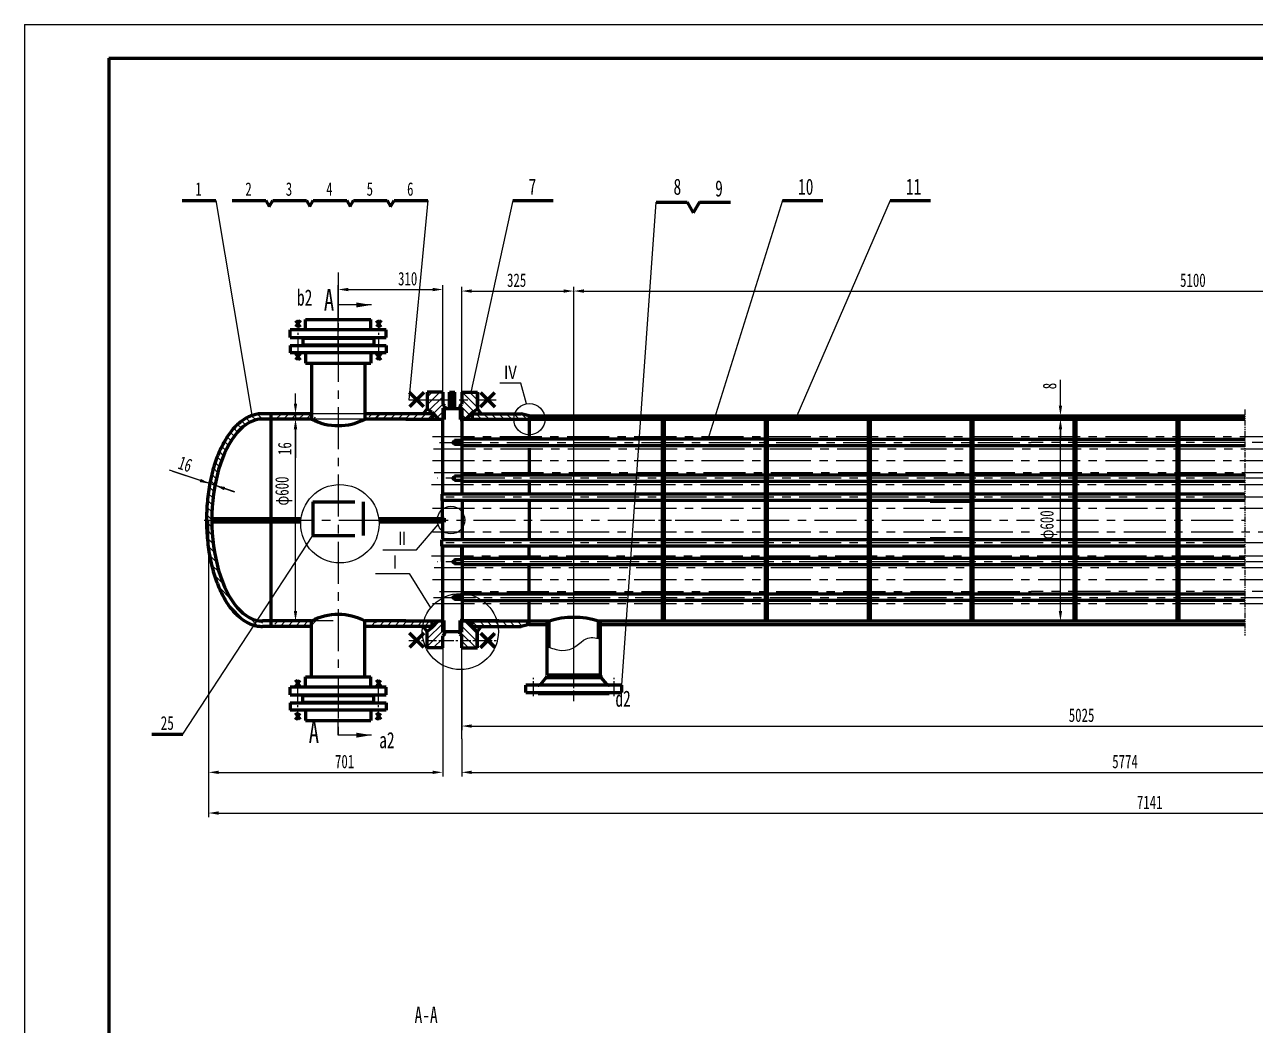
# Model space of a CAD drawing. Header units: millimetres. Extents: x 23903 to 90356, y -5632 to 81432.
# Drawn here: x 23903 to 27561, y 51035 to 54009 of the extents above; entities that cross this region are included whole.
import ezdxf

# ---------------------------------------------------------------- set-up
doc = ezdxf.new("R2010")
doc.units = ezdxf.units.MM
for name, pattern in [('CENTER', [50.8, 31.75, -6.35, 6.35, -6.35]), ('CENTERX2', [4, 2.5, -0.5, 0.5, -0.5]), ('DASHEDX2', [38.1, 25.4, -12.7]), ('PHANTOM2', [31.75, 15.875, -3.175, 3.175, -3.175, 3.175, -3.175])]:
    doc.linetypes.add(name, pattern=pattern)
doc.layers.get('0').update_dxf_attribs({"lineweight": 60})
doc.layers.get('DEFPOINTS').update_dxf_attribs({"color": 6, "linetype": 'PHANTOM2', "lineweight": 25})
for name, color, linetype, lineweight in [('AA', 2, 'DASHEDX2', 25), ('CCX', 3, 'Continuous', 25), ('DD', 4, 'CENTER', 25)]:
    doc.layers.add(name, color=color, linetype=linetype, lineweight=lineweight)
doc.styles.add('HZ', font='SIMFANG.TTF', dxfattribs={"width": 0.7})
doc.styles.add('HZ123', font='SIMFANG.TTF', dxfattribs={"width": 0.7, "height": 2.5})
doc.dimstyles.new('ISO-25', dxfattribs={"dimscale": 10, "dimtxt": 4, "dimasz": 3, "dimexe": 1.25, "dimexo": 0, "dimgap": 1.2, "dimtad": 0, "dimdec": 0, "dimtxsty": 'HZ', "dimcen": 2.5, "dimadec": 0, "dimazin": 0, "dimtfac": 1, "dimtdec": 0, "dimtmove": 0, "dimatfit": 3, "dimfxl": 1, "dimarcsym": 0})
doc.dimstyles.new('ISO-25$0', dxfattribs={"dimscale": 10, "dimtxt": 4, "dimasz": 3, "dimexe": 1.25, "dimexo": 0, "dimgap": 1.2, "dimtad": 1, "dimdec": 0, "dimtxsty": 'HZ', "dimcen": 0, "dimclrd": 256, "dimclrt": 256, "dimadec": 0, "dimazin": 0, "dimtfac": 1, "dimtdec": 0, "dimtmove": 0, "dimatfit": 2, "dimfxl": 1, "dimlwd": -1, "dimarcsym": 0})
pattern_1 = [(135, (-102.951, 835.698), (-11.22532, -11.22532), [])]

# ---------------------------------------------------------------- blocks, each defined once
blk = doc.blocks.new('*D224')
at = {"layer": 'CCX', "color": 0, "lineweight": -2}
for p, q in [((24835.5, 53032.3), (24835.5, 53234.1)), ((25146, 52916.5), (25146, 53234.1))]:
    blk.add_line(p, q, dxfattribs=at)
at = {"layer": 'CCX'}
blk.add_line((24865.5, 53221.6), (25116, 53221.6), dxfattribs=at)
for points in [[(24865.5, 53226.6), (24865.5, 53216.6), (24835.5, 53221.6)], [(25116, 53226.6), (25116, 53216.6), (25146, 53221.6)]]:
    blk.add_solid(points, dxfattribs=at)
at = {"layer": 'DEFPOINTS', "color": 0}
for p in [(25146, 53221.6), (24835.5, 53032.3), (25146, 52916.5)]:
    blk.add_point(p, dxfattribs=at)
at = {"layer": 'CCX', "insert": (25041.9, 53253.6), "char_height": 40, "attachment_point": 5, "style": 'HZ'}
blk.add_mtext('310', dxfattribs=at)
blk = doc.blocks.new('*D207')
at = {"layer": 'CCX', "color": 0, "lineweight": -2}
for p, q in [((26871, 52836.5), (26994.4, 52836.5)), ((26871, 52236.5), (26994.4, 52236.5))]:
    blk.add_line(p, q, dxfattribs=at)
at = {"layer": 'CCX'}
blk.add_line((26981.9, 52266.5), (26981.9, 52806.5), dxfattribs=at)
for points in [[(26976.9, 52806.5), (26986.9, 52806.5), (26981.9, 52836.5)], [(26976.9, 52266.5), (26986.9, 52266.5), (26981.9, 52236.5)]]:
    blk.add_solid(points, dxfattribs=at)
at = {"layer": 'DEFPOINTS', "color": 0}
for p in [(26871, 52836.5), (26981.9, 52836.5), (26871, 52236.5)]:
    blk.add_point(p, dxfattribs=at)
at = {"layer": 'CCX', "insert": (26946.8, 52522.3), "char_height": 40, "attachment_point": 5, "rotation": 90, "style": 'HZ'}
blk.add_mtext('φ600', dxfattribs=at)
blk = doc.blocks.new('*D208')
at = {"layer": 'CCX'}
for p, q in [((26981.9, 52876.5), (26981.9, 52953)), ((26981.9, 52836.5), (26981.9, 52846.5)), ((26981.9, 52806.5), (26981.9, 52776.5))]:
    blk.add_line(p, q, dxfattribs=at)
at = {"layer": 'CCX', "color": 0, "lineweight": -2}
for p, q in [((26943, 52846.5), (26994.4, 52846.5)), ((26943, 52836.5), (26994.4, 52836.5))]:
    blk.add_line(p, q, dxfattribs=at)
at = {"layer": 'CCX'}
for points in [[(26976.9, 52876.5), (26986.9, 52876.5), (26981.9, 52846.5)], [(26976.9, 52806.5), (26986.9, 52806.5), (26981.9, 52836.5)]]:
    blk.add_solid(points, dxfattribs=at)
at = {"layer": 'DEFPOINTS', "color": 0}
for p in [(26943, 52846.5), (26943, 52836.5), (26981.9, 52846.5)]:
    blk.add_point(p, dxfattribs=at)
at = {"layer": 'CCX', "insert": (26949.9, 52934.8), "char_height": 40, "attachment_point": 5, "rotation": 90, "style": 'HZ'}
blk.add_mtext('8', dxfattribs=at)
blk = doc.blocks.new('*D209')
at = {"layer": 'CCX', "color": 0, "lineweight": -2}
for p, q in [((24820.1, 52836.5), (24696, 52836.5)), ((24820.1, 52236.5), (24696, 52236.5))]:
    blk.add_line(p, q, dxfattribs=at)
at = {"layer": 'CCX'}
blk.add_line((24708.5, 52266.5), (24708.5, 52806.5), dxfattribs=at)
for points in [[(24703.5, 52806.5), (24713.5, 52806.5), (24708.5, 52836.5)], [(24703.5, 52266.5), (24713.5, 52266.5), (24708.5, 52236.5)]]:
    blk.add_solid(points, dxfattribs=at)
at = {"layer": 'DEFPOINTS', "color": 0}
for p in [(24708.5, 52836.5), (24820.1, 52836.5), (24820.1, 52236.5)]:
    blk.add_point(p, dxfattribs=at)
at = {"layer": 'CCX', "insert": (24673.5, 52622.8), "char_height": 40, "attachment_point": 5, "rotation": 90, "style": 'HZ'}
blk.add_mtext('φ600', dxfattribs=at)
blk = doc.blocks.new('*D226')
at = {"layer": 'CCX', "color": 0, "lineweight": -2}
for p, q in [((24450, 52536.5), (24450, 51774.2)), ((25146, 52156.5), (25146, 51774.2))]:
    blk.add_line(p, q, dxfattribs=at)
at = {"layer": 'CCX'}
blk.add_line((24480, 51786.7), (25116, 51786.7), dxfattribs=at)
for points in [[(24480, 51791.7), (24480, 51781.7), (24450, 51786.7)], [(25116, 51791.7), (25116, 51781.7), (25146, 51786.7)]]:
    blk.add_solid(points, dxfattribs=at)
at = {"layer": 'DEFPOINTS', "color": 0}
for p in [(24450, 52536.5), (25146, 52156.5), (25146, 51786.7)]:
    blk.add_point(p, dxfattribs=at)
at = {"layer": 'CCX', "insert": (24854.4, 51818.7), "char_height": 40, "attachment_point": 5, "style": 'HZ'}
blk.add_mtext('701', dxfattribs=at)
blk = doc.blocks.new('*D211')
at = {"layer": 'CCX', "color": 0, "lineweight": -2}
for p, q in [((29272, 51913.7), (29272, 51774.2)), ((25202.5, 51886.6), (25202.5, 51774.2))]:
    blk.add_line(p, q, dxfattribs=at)
at = {"layer": 'CCX'}
blk.add_line((25232.5, 51786.7), (29242, 51786.7), dxfattribs=at)
for points in [[(25232.5, 51791.7), (25232.5, 51781.7), (25202.5, 51786.7)], [(29242, 51791.7), (29242, 51781.7), (29272, 51786.7)]]:
    blk.add_solid(points, dxfattribs=at)
at = {"layer": 'DEFPOINTS', "color": 0}
for p in [(29272, 51913.7), (25202.5, 51886.6), (29272, 51786.7)]:
    blk.add_point(p, dxfattribs=at)
at = {"layer": 'CCX', "insert": (27173.9, 51818.7), "char_height": 40, "attachment_point": 5, "style": 'HZ'}
blk.add_mtext('5774', dxfattribs=at)
blk = doc.blocks.new('*D212')
at = {"layer": 'CCX', "color": 0, "lineweight": -2}
for p, q in [((24450, 51786.7), (24450, 51653.3)), ((29830.5, 51789.3), (29830.5, 51653.3))]:
    blk.add_line(p, q, dxfattribs=at)
at = {"layer": 'CCX'}
blk.add_line((24480, 51665.8), (29800.5, 51665.8), dxfattribs=at)
for points in [[(24480, 51670.8), (24480, 51660.8), (24450, 51665.8)], [(29800.5, 51670.8), (29800.5, 51660.8), (29830.5, 51665.8)]]:
    blk.add_solid(points, dxfattribs=at)
at = {"layer": 'DEFPOINTS', "color": 0}
for p in [(24450, 51786.7), (29830.5, 51789.3), (29830.5, 51665.8)]:
    blk.add_point(p, dxfattribs=at)
at = {"layer": 'CCX', "insert": (27247.2, 51697.8), "char_height": 40, "attachment_point": 5, "style": 'HZ'}
blk.add_mtext('7141', dxfattribs=at)
blk = doc.blocks.new('*D220')
at = {"layer": 'CCX'}
for p, q in [((24708.5, 52882.5), (24708.5, 52912.5)), ((24708.5, 52852.5), (24708.5, 52836.5)), ((24708.5, 52806.5), (24708.5, 52721.2))]:
    blk.add_line(p, q, dxfattribs=at)
at = {"layer": 'CCX', "color": 0, "lineweight": -2}
for p, q in [((24946, 52852.5), (24696, 52852.5)), ((24946, 52836.5), (24696, 52836.5))]:
    blk.add_line(p, q, dxfattribs=at)
at = {"layer": 'CCX'}
for points in [[(24703.5, 52882.5), (24713.5, 52882.5), (24708.5, 52852.5)], [(24703.5, 52806.5), (24713.5, 52806.5), (24708.5, 52836.5)]]:
    blk.add_solid(points, dxfattribs=at)
at = {"layer": 'DEFPOINTS', "color": 0}
for p in [(24708.5, 52852.5), (24946, 52852.5), (24946, 52836.5)]:
    blk.add_point(p, dxfattribs=at)
at = {"layer": 'CCX', "insert": (24676.5, 52748.8), "char_height": 40, "attachment_point": 5, "rotation": 90, "style": 'HZ'}
blk.add_mtext('16', dxfattribs=at)
blk = doc.blocks.new('*D221')
at = {"layer": 'CCX'}
for p, q in [((24425.3, 52654.1), (24344.4, 52681.1)), ((24469.1, 52639.6), (24453.8, 52644.7)), ((24497.6, 52630.1), (24526.1, 52620.6))]:
    blk.add_line(p, q, dxfattribs=at)
at = {"layer": 'CCX', "color": 0, "lineweight": -2}
for p, q in [((24453.8, 52644.7), (24457.7, 52656.5)), ((24469.1, 52639.6), (24473.1, 52651.4))]:
    blk.add_line(p, q, dxfattribs=at)
at = {"layer": 'CCX'}
for points in [[(24426.9, 52658.9), (24423.8, 52649.4), (24453.8, 52644.7)], [(24499.2, 52634.8), (24496, 52625.3), (24469.1, 52639.6)]]:
    blk.add_solid(points, dxfattribs=at)
at = {"layer": 'DEFPOINTS', "color": 0}
for p in [(24453.8, 52644.7), (24453.8, 52644.7), (24469.1, 52639.6)]:
    blk.add_point(p, dxfattribs=at)
at = {"layer": 'CCX', "insert": (24380.7, 52702.7), "char_height": 40, "attachment_point": 5, "rotation": 341.5985, "style": 'HZ'}
blk.add_mtext('16', dxfattribs=at)
blk = doc.blocks.new('*D219')
at = {"layer": 'CCX', "color": 0, "lineweight": -2}
for p, q in [((25202.5, 52916.5), (25202.5, 53229.6)), ((25535.5, 52045.5), (25535.5, 53229.6))]:
    blk.add_line(p, q, dxfattribs=at)
at = {"layer": 'CCX'}
blk.add_line((25232.5, 53217.1), (25505.5, 53217.1), dxfattribs=at)
for points in [[(25232.5, 53222.1), (25232.5, 53212.1), (25202.5, 53217.1)], [(25505.5, 53222.1), (25505.5, 53212.1), (25535.5, 53217.1)]]:
    blk.add_solid(points, dxfattribs=at)
at = {"layer": 'DEFPOINTS', "color": 0}
for p in [(25535.5, 53217.1), (25202.5, 52916.5), (25535.5, 52045.5)]:
    blk.add_point(p, dxfattribs=at)
at = {"layer": 'CCX', "insert": (25365.7, 53249.1), "char_height": 40, "attachment_point": 5, "style": 'HZ'}
blk.add_mtext('325', dxfattribs=at)
blk = doc.blocks.new('*D233')
at = {"layer": 'CCX', "color": 0, "lineweight": -2}
for p, q in [((25535.5, 53159.6), (25535.5, 53229.6)), ((28946.5, 53032.5), (28946.5, 53229.6))]:
    blk.add_line(p, q, dxfattribs=at)
at = {"layer": 'CCX'}
blk.add_line((25565.5, 53217.1), (28916.5, 53217.1), dxfattribs=at)
for points in [[(25565.5, 53222.1), (25565.5, 53212.1), (25535.5, 53217.1)], [(28916.5, 53222.1), (28916.5, 53212.1), (28946.5, 53217.1)]]:
    blk.add_solid(points, dxfattribs=at)
at = {"layer": 'DEFPOINTS', "color": 0}
for p in [(28946.5, 53217.1), (25535.5, 53159.6), (28946.5, 53032.5)]:
    blk.add_point(p, dxfattribs=at)
at = {"layer": 'CCX', "insert": (27375.5, 53249.1), "char_height": 40, "attachment_point": 5, "style": 'HZ'}
blk.add_mtext('5100', dxfattribs=at)
blk = doc.blocks.new('*D234')
at = {"layer": 'CCX', "color": 0, "lineweight": -2}
for p, q in [((25202.5, 52095.3), (25202.5, 51911.8)), ((28537.5, 52106.8), (28537.5, 51911.8))]:
    blk.add_line(p, q, dxfattribs=at)
at = {"layer": 'CCX'}
blk.add_line((25232.5, 51924.3), (28507.5, 51924.3), dxfattribs=at)
for points in [[(25232.5, 51929.3), (25232.5, 51919.3), (25202.5, 51924.3)], [(28507.5, 51929.3), (28507.5, 51919.3), (28537.5, 51924.3)]]:
    blk.add_solid(points, dxfattribs=at)
at = {"layer": 'DEFPOINTS', "color": 0}
for p in [(25202.5, 52095.3), (28537.5, 52106.8), (28537.5, 51924.3)]:
    blk.add_point(p, dxfattribs=at)
at = {"layer": 'CCX', "insert": (27044.7, 51956.3), "char_height": 40, "attachment_point": 5, "style": 'HZ'}
blk.add_mtext('5025', dxfattribs=at)

msp = doc.modelspace()

# ---------------------------------------------------------------- hatches: boundary and pattern name
h = msp.add_hatch(color=256)
h.paths.add_polyline_path([(25202.5, 52868), (25198, 52868), (25198, 52835), (25202.5, 52835)])
h.paths.add_polyline_path([(25150.5, 52868), (25146, 52868), (25146, 52836.5), (25150.5, 52836.5)])
h = msp.add_hatch(color=256)
h.paths.add_polyline_path([(25150.5, 52542.5), (25146, 52542.5), (25146, 52536.5), (25150.5, 52536.5)])
h.paths.add_polyline_path([(25150.5, 52536.5), (25146, 52536.5), (25146, 52530.5), (25150.5, 52530.5)])
h = msp.add_hatch(color=256)
h.paths.add_polyline_path([(25202.5, 52238), (25198, 52238), (25198, 52205), (25196.5, 52205), (25196.5, 52203.5), (25202.5, 52203.5)])
h.paths.add_polyline_path([(25146, 52205), (25150.5, 52205), (25150.5, 52236.5), (25146, 52236.5)])
at = {"layer": 'CCX'}
h = msp.add_hatch(dxfattribs=at)
h.set_pattern_fill('ANSI31', color=256, scale=5, style=0)
h.set_pattern_definition([(45, (-122.484, -6602.758), (-11.22532, 11.22532), [])])
h.paths.add_polyline_path([(25152, 52203.5), (25146, 52203.5), (25146, 52236.5), (25133.8, 52236.5), (25113.5, 52215.9), (25100, 52205.7), (25100, 52179), (25146, 52179), (25146, 52192.5), (25152, 52198.5)])
h.paths.add_polyline_path([(25146, 52179), (25100, 52179), (25100, 52156.5), (25146, 52156.5)])
h.paths.add_polyline_path([(25115, 52236.5), (25036, 52236.5), (24946, 52236.5), (24946, 52220.5), (25115, 52220.5)])
h.paths.add_polyline_path([(25115, 52852.5), (24946, 52852.5), (24946, 52836.5), (25036, 52836.5), (25115, 52836.5)])
h.paths.add_polyline_path([(25146, 52916.5), (25100, 52916.5), (25100, 52894), (25146, 52894)])
h.paths.add_polyline_path([(25146, 52894), (25100, 52894), (25100, 52867.3), (25113.5, 52857.1), (25133.8, 52836.5), (25146, 52836.5), (25146, 52869.5), (25152, 52869.5), (25152, 52874.5), (25146, 52880.5)])
h = msp.add_hatch(dxfattribs=at)
h.set_pattern_fill('ANSI31', color=256, scale=5, angle=90, style=0)
h.set_pattern_definition(pattern_1)
h.paths.add_polyline_path([(25248.5, 52179), (25203, 52179), (25203, 52156.5), (25248.5, 52156.5)])
h.paths.add_polyline_path([(25249, 52205.7), (25235.5, 52215.9), (25215.2, 52236.5), (25203, 52236.5), (25203, 52203.5), (25196.5, 52203.5), (25196.5, 52198.5), (25203, 52192), (25203, 52179), (25249, 52179)])
h.paths.add_polyline_path([(25312.6, 52236.5), (25234, 52236.5), (25234, 52220.5), (25312.9, 52220.5, 0.009693), (25313, 52226.2, 0.017664)])
h.paths.add_polyline_path([(25403, 52226.5), (25403, 52236.5), (25312.6, 52236.5, -0.017664), (25313, 52226.2, -0.009693), (25312.9, 52220.5), (25379, 52220.5)])
h.paths.add_polyline_path([(25379, 52852.5), (25234, 52852.5), (25234, 52836.5), (25403, 52836.5), (25403, 52846.5)])
h.paths.add_polyline_path([(25203, 52894), (25203, 52880.5), (25197, 52874.5), (25197, 52869.5), (25202.5, 52869.5), (25202.5, 52836.5), (25215.2, 52836.5), (25235.5, 52857.1), (25249, 52867.3), (25249, 52894)])
h.paths.add_polyline_path([(25248.5, 52916.5), (25203, 52916.5), (25203, 52894), (25248.5, 52894)])
h = msp.add_hatch(dxfattribs=at)
h.set_pattern_fill('ANSI31', color=256, scale=5, angle=90, style=0)
h.set_pattern_definition(pattern_1)
edge = h.paths.add_edge_path()
edge.add_spline(control_points=[(24610, 52852.5), (24604.9, 52852.5), (24599.7, 52852), (24589.5, 52850.3), (24584.5, 52849), (24574.5, 52845.6), (24569.7, 52843.5), (24560.1, 52838.6), (24555.4, 52835.7), (24542, 52826.2), (24533.5, 52818.6), (24517.6, 52800.9), (24510.1, 52790.9), (24495.4, 52767.6), (24488.3, 52754), (24475.6, 52724.5), (24469.9, 52708.7), (24460.2, 52675.5), (24456.2, 52658), (24449.7, 52621.9), (24447.4, 52603.4), (24444.4, 52565.7), (24443.8, 52546.5), (24444.3, 52508.4), (24445.5, 52489.4), (24449.6, 52452.1), (24452.5, 52433.8), (24460, 52398.5), (24464.5, 52381.5), (24475.2, 52349.3), (24481.3, 52334.2), (24495, 52306.2), (24502.5, 52293.3), (24518.8, 52270.3), (24527.7, 52260.2), (24543.4, 52245.9), (24550, 52240.8), (24563.6, 52232.3), (24570.7, 52228.8), (24583.8, 52224.1), (24589.8, 52222.5), (24600.5, 52220.9), (24605.3, 52220.5), (24610, 52220.5)], knot_values=[0, 0, 0, 0, 0.08474, 0.08474, 0.16948, 0.16948, 0.25422, 0.25422, 0.33896, 0.33896, 0.505142, 0.505142, 0.671323, 0.671323, 0.857067, 0.857067, 1.042811, 1.042811, 1.228555, 1.228555, 1.414299, 1.414299, 1.600042, 1.600042, 1.785786, 1.785786, 1.97153, 1.97153, 2.157274, 2.157274, 2.343018, 2.343018, 2.528761, 2.528761, 2.714505, 2.714505, 2.838824, 2.838824, 2.963143, 2.963143, 3.063625, 3.063625, 3.141593, 3.141593, 3.141593, 3.141593], degree=3, periodic=0)
edge.add_ellipse((24610, 52536.5), major_axis=(0, 300), ratio=0.5, start_angle=0, end_angle=180)
h = msp.add_hatch(dxfattribs=at)
h.set_pattern_fill('ANSI31', color=256, scale=5, style=0)
h.set_pattern_definition([(45, (11.972, 0), (-11.22532, 11.22532), [])])
h.paths.add_polyline_path([(24647, 52852.5), (24647, 52836.5), (24768, 52836.5), (24768, 52852.5)])
h.paths.add_polyline_path([(24927, 52852.5), (24927, 52836.5), (24958, 52836.5), (24958, 52852.5)])
h.paths.add_polyline_path([(24647, 52236.5), (24647, 52220.5), (24768, 52220.5), (24768, 52236.5)])
h.paths.add_polyline_path([(24927, 52236.5), (24927, 52220.5), (24958, 52220.5), (24958, 52236.5)])

# ---------------------------------------------------------------- linework, layer by layer
for p, q in [((24153.4, 53908.9), (24153.4, 48168.9)), ((24153.4, 53908.9), (32213.4, 53908.9)), ((24372, 53486), (24472, 53486)), ((24520.6, 53485.9), (24620.6, 53485.9)), ((24620.6, 53485.9), (24630.7, 53468.4)), ((24630.7, 53468.4), (24640.8, 53485.9)), ((24640.8, 53485.9), (24740.8, 53485.9)), ((24740.8, 53485.9), (24750.9, 53468.5)), ((24750.9, 53468.5), (24761, 53486)), ((24761, 53486), (24861, 53486)), ((24861, 53486), (24871, 53468.5)), ((24871, 53468.5), (24881.1, 53486)), ((24881.1, 53486), (24981.1, 53486)), ((24981.1, 53486), (24991.2, 53468.5)), ((24991.2, 53468.5), (25001.3, 53486)), ((25001.3, 53486), (25101.3, 53486)), ((25354.7, 53486), (25474.7, 53486)), ((25872.5, 53481), (25890.8, 53449.3)), ((25909.2, 53481), (25890.8, 53449.3)), ((26155.4, 53486), (26275.4, 53486)), ((26475.9, 53486), (26595.9, 53486)), ((24708.1, 53129.2), (24722.1, 53110.3)), ((24723, 53129.4), (24708.9, 53110.3)), ((24738.4, 53132.5), (24932.5, 53132.5)), ((24738.4, 53101.5), (24738.4, 53132.5)), ((24932.5, 53101.5), (24932.5, 53132.5)), ((24948, 53129.4), (24962.1, 53110.3)), ((24962.9, 53129.2), (24948.9, 53110.3)), ((24693, 53079.5), (24693, 53101.5)), ((24978, 53101.5), (24693, 53101.5)), ((24693, 53079.5), (24978, 53079.5)), ((24730, 53077.5), (24730, 53079.5)), ((24730, 53077.5), (24941, 53077.5)), ((24730, 53077.5), (24730, 53057.5)), ((24941, 53077.5), (24941, 53079.5)), ((24941, 53077.5), (24941, 53079.5)), ((24941, 53077.5), (24941, 53057.5)), ((24978, 53079.5), (24978, 53101.5)), ((24693, 53055.5), (24693, 53033.5)), ((24693, 53055.5), (24978, 53055.5)), ((24693, 53055.5), (24978, 53055.5)), ((24693, 53055.5), (24693, 53033.5)), ((24730, 53057.5), (24941, 53057.5)), ((24730, 53057.5), (24730, 53055.5)), ((24730, 53057.5), (24730, 53055.5)), ((24730, 53057.5), (24941, 53057.5)), ((24941, 53057.5), (24941, 53055.5)), ((24941, 53057.5), (24941, 53055.5)), ((24941, 53057.5), (24941, 53055.5)), ((24978, 53055.5), (24978, 53033.5)), ((24978, 53055.5), (24978, 53033.5)), ((24978, 53033.5), (24693, 53033.5)), ((24978, 53033.5), (24693, 53033.5)), ((24708.1, 53031.5), (24722.1, 53012.6)), ((24723, 53031.7), (24708.9, 53012.6)), ((24738.4, 53033.5), (24738.4, 53002.5)), ((24738.4, 53002.5), (24932.5, 53002.5)), ((24756, 53002.5), (24756, 52836.5)), ((24756, 53002.5), (24915, 53002.5)), ((24915, 53002.5), (24915, 52836.5)), ((24932.5, 53033.5), (24932.5, 53002.5)), ((24948, 53031.7), (24962.1, 53012.6)), ((24962.9, 53031.5), (24948.9, 53012.6)), ((25090.2, 52915.2), (25047.7, 52872.8)), ((25090.2, 52872.8), (25047.7, 52915.2)), ((25090.2, 52915.2), (25047.7, 52872.8)), ((25090.2, 52872.8), (25047.7, 52915.2)), ((25090.2, 52915.2), (25049.5, 52874.5)), ((25090.2, 52872.8), (25049.5, 52913.5)), ((25100, 52916.5), (25100, 52867.3)), ((25146, 52916.5), (25100, 52916.5)), ((25146, 52916.5), (25100, 52916.5)), ((25100, 52916.5), (25100, 52871.5)), ((25100, 52916.5), (25100, 52867.3)), ((25146, 52916.5), (25146, 52880.5)), ((25146, 52916.5), (25146, 52880.5)), ((25166.2, 52916.5), (25182.2, 52916.5)), ((25166.2, 52868), (25166.2, 52916.5)), ((25174.2, 52868), (25174.2, 52916.5)), ((25182.2, 52868), (25182.2, 52916.5)), ((25202.5, 52916.5), (25248.5, 52916.5)), ((25202.5, 52916.5), (25202.5, 52880.5)), ((25203, 52916.5), (25203, 52880.5)), ((25203, 52916.5), (25249, 52916.5)), ((25203, 52916.5), (25203, 52880.5)), ((25248.5, 52916.5), (25248.5, 52871.5)), ((25249, 52916.5), (25249, 52867.3)), ((25249, 52916.5), (25249, 52871.5)), ((25249, 52916.5), (25249, 52867.3)), ((25258.3, 52872.8), (25300.8, 52915.2)), ((25258.3, 52915.2), (25300.8, 52872.8)), ((25100, 52867.3), (25088.3, 52852.5)), ((25100, 52867.3), (25088.3, 52852.5)), ((25113.5, 52857.1), (25100, 52867.3)), ((25113.5, 52857.1), (25100, 52867.3)), ((25113.5, 52857.1), (25133.8, 52836.5)), ((25113.5, 52857.1), (25133.8, 52836.5)), ((25152, 52874.5), (25146, 52880.5)), ((25152, 52874.5), (25146, 52880.5)), ((25146, 52869.5), (25152, 52869.5)), ((25146, 52869.5), (25146, 52835)), ((25146, 52869.5), (25146, 52835)), ((25146, 52869.5), (25152, 52869.5)), ((25146, 52868), (25202.5, 52868)), ((25150.5, 52868), (25150.5, 52835)), ((25152, 52874.5), (25152, 52868)), ((25152, 52874.5), (25152, 52868)), ((25196.5, 52874.5), (25202.5, 52880.5)), ((25196.5, 52874.5), (25196.5, 52868)), ((25202.5, 52869.5), (25196.5, 52869.5)), ((25197, 52874.5), (25203, 52880.5)), ((25197, 52874.5), (25203, 52880.5)), ((25197, 52874.5), (25197, 52868)), ((25197, 52874.5), (25197, 52868)), ((25203, 52869.5), (25197, 52869.5)), ((25203, 52869.5), (25197, 52869.5)), ((25198, 52868), (25198, 52835)), ((25202.5, 52869.5), (25202.5, 52835)), ((25202.5, 52868), (25202.5, 52835)), ((25235.5, 52857.1), (25215.2, 52836.5)), ((25235.5, 52857.1), (25215.2, 52836.5)), ((25235.5, 52857.1), (25249, 52867.3)), ((25235.5, 52857.1), (25249, 52867.3)), ((25249, 52867.3), (25260.6, 52852.5)), ((25249, 52867.3), (25260.6, 52852.5)), ((24756, 52852.5), (24610, 52852.5)), ((24756, 52836.5), (24610, 52836.5)), ((24635, 52852.5), (24635, 52541.5)), ((25115, 52852.5), (24915, 52852.5)), ((25115, 52852.5), (24915, 52852.5)), ((25036, 52836.5), (24915, 52836.5)), ((25036, 52836.5), (25150.5, 52836.5)), ((25115, 52852.5), (25115, 52836.5)), ((25115, 52852.5), (25115, 52836.5)), ((25145.5, 52835), (25145.5, 52659.8)), ((25145.5, 52835), (25150.5, 52835)), ((25198, 52835), (25203, 52835)), ((25202.5, 52836.5), (25462, 52836.5)), ((25203, 52835), (25203, 52659.8)), ((25234, 52852.5), (25234, 52836.5)), ((25234, 52852.5), (25234, 52836.5)), ((25234, 52852.5), (25379, 52852.5)), ((25403, 52846.5), (25379, 52852.5)), ((25403, 52846.5), (25456, 52846.5)), ((25403, 52846.5), (27530.2, 52846.5)), ((25403, 52846.5), (25403, 52776.4)), ((25403, 52836.5), (27530.2, 52836.5)), ((25403, 52836.5), (25403, 52775)), ((25798, 52835), (25798, 52659.8)), ((25798, 52834.5), (25798, 52239)), ((25798, 52834.5), (25804, 52834.5)), ((25798, 52834.5), (25798, 52239)), ((25804, 52834.5), (25804, 52239)), ((25804, 52834.5), (25804, 52239)), ((26104, 52835), (26104, 52659.8)), ((26104, 52834.5), (26104, 52239)), ((26104, 52834.5), (26104, 52239)), ((26104, 52834.5), (26110, 52834.5)), ((26104, 52834.5), (26104, 52239)), ((26110, 52834.5), (26110, 52239)), ((26110, 52834.5), (26110, 52239)), ((26110, 52834.5), (26110, 52239)), ((26410, 52835), (26410, 52659.8)), ((26410, 52834.5), (26410, 52239)), ((26410, 52834.5), (26410, 52239)), ((26410, 52834.5), (26416, 52834.5)), ((26410, 52834.5), (26410, 52239)), ((26416, 52834.5), (26416, 52239)), ((26416, 52834.5), (26416, 52239)), ((26416, 52834.5), (26416, 52239)), ((26716, 52835), (26716, 52659.8)), ((26716, 52834.5), (26716, 52239)), ((26716, 52834.5), (26716, 52239)), ((26716, 52834.5), (26722, 52834.5)), ((26716, 52834.5), (26716, 52239)), ((26722, 52834.5), (26722, 52239)), ((26722, 52834.5), (26722, 52239)), ((26722, 52834.5), (26722, 52239)), ((27022, 52835), (27022, 52659.8)), ((27022, 52834.5), (27022, 52239)), ((27022, 52834.5), (27022, 52239)), ((27022, 52834.5), (27028, 52834.5)), ((27022, 52834.5), (27022, 52239)), ((27028, 52834.5), (27028, 52239)), ((27028, 52834.5), (27028, 52239)), ((27028, 52834.5), (27028, 52239)), ((27328, 52835), (27328, 52659.8)), ((27328, 52834.5), (27328, 52239)), ((27328, 52834.5), (27328, 52239)), ((27328, 52834.5), (27334, 52834.5)), ((27328, 52834.5), (27328, 52239)), ((27334, 52834.5), (27334, 52239)), ((27334, 52834.5), (27334, 52239)), ((27334, 52834.5), (27334, 52239)), ((25178.2, 52770.2), (25176.1, 52766.6)), ((25178.2, 52770.2), (25176.1, 52766.6)), ((25178.2, 52762.9), (25176.1, 52766.6)), ((25178.2, 52762.9), (25176.1, 52766.6)), ((25178.2, 52762.9), (25178.2, 52770.2)), ((25181.2, 52770.2), (25178.2, 52770.2)), ((25178.2, 52762.9), (25178.2, 52770.2)), ((25181.2, 52770.2), (25178.2, 52770.2)), ((25181.2, 52762.9), (25178.2, 52762.9)), ((25181.2, 52762.9), (25178.2, 52762.9)), ((25203, 52772.6), (25181.2, 52772.6)), ((25181.2, 52760.6), (25181.2, 52772.6)), ((25203, 52772.6), (25181.2, 52772.6)), ((25181.2, 52760.6), (25181.2, 52772.6)), ((25203, 52760.6), (25181.2, 52760.6)), ((25203, 52760.6), (25181.2, 52760.6)), ((25798, 52776.5), (25203, 52776.5)), ((25798, 52757.1), (25203, 52757.1)), ((25403, 52750.3), (25403, 52670)), ((26104, 52776.5), (25804, 52776.5)), ((26104, 52757.1), (25804, 52757.1)), ((26227, 52776.1), (26110, 52776.1)), ((26227, 52757.1), (26110, 52757.1)), ((26410, 52776.1), (26133, 52776.1)), ((26410, 52757.1), (26133, 52757.1)), ((26533, 52776.1), (26416, 52776.1)), ((26533, 52757.1), (26416, 52757.1)), ((26716, 52776.1), (26439, 52776.1)), ((26716, 52757.1), (26439, 52757.1)), ((26839, 52776.1), (26722, 52776.1)), ((26839, 52757.1), (26722, 52757.1)), ((27022, 52776.1), (26745, 52776.1)), ((27022, 52757.1), (26745, 52757.1)), ((27145, 52776.1), (27028, 52776.1)), ((27145, 52757.1), (27028, 52757.1)), ((27328, 52776.1), (27051, 52776.1)), ((27328, 52757.1), (27051, 52757.1)), ((27451, 52776.1), (27334, 52776.1)), ((27451, 52757.1), (27334, 52757.1)), ((27530.2, 52776.1), (27357, 52776.1)), ((27530.2, 52757.1), (27357, 52757.1)), ((25145.5, 52659.8), (25145.5, 52613.7)), ((25178.2, 52664.1), (25176.1, 52660.5)), ((25178.2, 52664.1), (25176.1, 52660.5)), ((25178.2, 52656.8), (25176.1, 52660.5)), ((25178.2, 52656.8), (25176.1, 52660.5)), ((25178.2, 52656.8), (25178.2, 52664.1)), ((25181.2, 52664.1), (25178.2, 52664.1)), ((25178.2, 52656.8), (25178.2, 52664.1)), ((25181.2, 52664.1), (25178.2, 52664.1)), ((25181.2, 52656.8), (25178.2, 52656.8)), ((25181.2, 52656.8), (25178.2, 52656.8)), ((25203, 52666.5), (25181.2, 52666.5)), ((25181.2, 52654.5), (25181.2, 52666.5)), ((25203, 52666.5), (25181.2, 52666.5)), ((25181.2, 52654.5), (25181.2, 52666.5)), ((25203, 52654.5), (25181.2, 52654.5)), ((25203, 52654.5), (25181.2, 52654.5)), ((25798, 52670), (25203, 52670)), ((25203, 52659.8), (25203, 52613.9)), ((25798, 52651), (25203, 52651)), ((25403, 52651), (25403, 52616.9)), ((25403, 52651), (25403, 52616.9)), ((25921, 52670), (25804, 52670)), ((25921, 52651), (25804, 52651)), ((26104, 52670), (25827, 52670)), ((26104, 52651), (25827, 52651)), ((26227, 52670), (26110, 52670)), ((26227, 52651), (26110, 52651)), ((26410, 52670), (26133, 52670)), ((26410, 52651), (26133, 52651)), ((26533, 52670), (26416, 52670)), ((26533, 52651), (26416, 52651)), ((26716, 52670), (26439, 52670)), ((26716, 52651), (26439, 52651)), ((26839, 52670), (26722, 52670)), ((26839, 52651), (26722, 52651)), ((27022, 52670), (26745, 52670)), ((27022, 52651), (26745, 52651)), ((27145, 52670), (27028, 52670)), ((27145, 52651), (27028, 52651)), ((27328, 52670), (27051, 52670)), ((27328, 52651), (27051, 52651)), ((27451, 52670), (27334, 52670)), ((27451, 52651), (27334, 52651)), ((27530.2, 52670), (27357, 52670)), ((27530.2, 52651), (27357, 52651)), ((25203, 52613.9), (25143, 52613.7)), ((25143, 52613.7), (25143, 52594.9)), ((25798, 52613.9), (25203, 52613.9)), ((26104, 52613.9), (25804, 52613.9)), ((26410, 52613.9), (26110, 52613.9)), ((26716, 52613.9), (26416, 52613.9)), ((26716, 52613.9), (26595, 52613.9)), ((27022, 52613.9), (26722, 52613.9)), ((27328, 52613.9), (27028, 52613.9)), ((27451, 52613.9), (27334, 52613.9)), ((27530.2, 52613.9), (27357, 52613.9)), ((25798, 52594.9), (25143, 52594.9)), ((25145.5, 52541.5), (25145.5, 52594.9)), ((25203.5, 52594.9), (25203.5, 52481.1)), ((25403, 52591.9), (25403, 52481.1)), ((25403, 52591.9), (25403, 52481.1)), ((26104, 52594.9), (25804, 52594.9)), ((26410, 52594.9), (26110, 52594.9)), ((26716, 52594.9), (26416, 52594.9)), ((26716, 52591.9), (26595, 52591.9)), ((27022, 52594.9), (26722, 52594.9)), ((27328, 52594.9), (27028, 52594.9)), ((27451, 52594.9), (27334, 52594.9)), ((27530.2, 52594.9), (27357, 52594.9)), ((24460, 52541.5), (24725, 52541.5)), ((24460, 52531.5), (24724.1, 52531.5)), ((24635, 52531.5), (24635, 52220.5)), ((24955.8, 52541.5), (25146, 52541.5)), ((24956.7, 52531.5), (25146, 52531.5)), ((25145.5, 52542.5), (25150.5, 52542.5)), ((25145.5, 52531.5), (25145.5, 52481.1)), ((25145.5, 52530.5), (25150.5, 52530.5)), ((25146, 52542.5), (25146, 52530.5)), ((25150.5, 52542.5), (25150.5, 52530.5)), ((25143, 52459.3), (25143, 52478.1)), ((25798, 52478.1), (25143, 52478.1)), ((25203, 52459.1), (25143, 52459.3)), ((25145.5, 52413.2), (25145.5, 52459.3)), ((25145.5, 52456.1), (25145.5, 52238)), ((25798, 52459.1), (25203, 52459.1)), ((25203, 52413.2), (25203, 52459.1)), ((25203.5, 52456.1), (25203.5, 52238)), ((25403, 52422), (25403, 52456.1)), ((25403, 52422), (25403, 52456.1)), ((26104, 52478.1), (25804, 52478.1)), ((26104, 52459.1), (25804, 52459.1)), ((26410, 52478.1), (26110, 52478.1)), ((26410, 52459.1), (26110, 52459.1)), ((26716, 52478.1), (26416, 52478.1)), ((26716, 52459.1), (26416, 52459.1)), ((26716, 52481.1), (26595, 52481.1)), ((26716, 52459.1), (26595, 52459.1)), ((27022, 52478.1), (26722, 52478.1)), ((27022, 52459.1), (26722, 52459.1)), ((27328, 52478.1), (27028, 52478.1)), ((27328, 52459.1), (27028, 52459.1)), ((27451, 52478.1), (27334, 52478.1)), ((27451, 52459.1), (27334, 52459.1)), ((27530.2, 52478.1), (27357, 52478.1)), ((27530.2, 52459.1), (27357, 52459.1)), ((25181.2, 52418.5), (25181.2, 52406.5)), ((25181.2, 52418.5), (25181.2, 52406.5)), ((25203, 52418.5), (25181.2, 52418.5)), ((25203, 52418.5), (25181.2, 52418.5)), ((25798, 52422), (25203, 52422)), ((25921, 52422), (25804, 52422)), ((26104, 52422), (25827, 52422)), ((26227, 52422), (26110, 52422)), ((26410, 52422), (26133, 52422)), ((26533, 52422), (26416, 52422)), ((26716, 52422), (26439, 52422)), ((26839, 52422), (26722, 52422)), ((27022, 52422), (26745, 52422)), ((27145, 52422), (27028, 52422)), ((27328, 52422), (27051, 52422)), ((27451, 52422), (27334, 52422)), ((27530.2, 52422), (27357, 52422)), ((25178.2, 52416.1), (25176.1, 52412.5)), ((25178.2, 52416.1), (25176.1, 52412.5)), ((25178.2, 52408.8), (25176.1, 52412.5)), ((25178.2, 52408.8), (25176.1, 52412.5)), ((25178.2, 52416.1), (25178.2, 52408.8)), ((25178.2, 52416.1), (25178.2, 52408.8)), ((25181.2, 52416.1), (25178.2, 52416.1)), ((25181.2, 52416.1), (25178.2, 52416.1)), ((25181.2, 52408.8), (25178.2, 52408.8)), ((25181.2, 52408.8), (25178.2, 52408.8)), ((25203, 52406.5), (25181.2, 52406.5)), ((25203, 52406.5), (25181.2, 52406.5)), ((25798, 52403), (25203, 52403)), ((25403, 52316), (25403, 52403)), ((25403, 52322.9), (25403, 52388.2)), ((25921, 52403), (25804, 52403)), ((26104, 52403), (25827, 52403)), ((26227, 52403), (26110, 52403)), ((26410, 52403), (26133, 52403)), ((26533, 52403), (26416, 52403)), ((26716, 52403), (26439, 52403)), ((26839, 52403), (26722, 52403)), ((27022, 52403), (26745, 52403)), ((27145, 52403), (27028, 52403)), ((27328, 52403), (27051, 52403)), ((27451, 52403), (27334, 52403)), ((27530.2, 52403), (27357, 52403)), ((25178.2, 52310.1), (25176.1, 52306.5)), ((25178.2, 52310.1), (25176.1, 52306.5)), ((25178.2, 52310.1), (25178.2, 52302.8)), ((25178.2, 52310.1), (25178.2, 52302.8)), ((25181.2, 52310.1), (25178.2, 52310.1)), ((25181.2, 52310.1), (25178.2, 52310.1)), ((25181.2, 52312.5), (25181.2, 52300.5)), ((25181.2, 52312.5), (25181.2, 52300.5)), ((25203, 52312.5), (25181.2, 52312.5)), ((25203, 52312.5), (25181.2, 52312.5)), ((25798, 52316), (25203, 52316)), ((25921, 52316), (25804, 52316)), ((26104, 52316), (25827, 52316)), ((26227, 52316), (26110, 52316)), ((26410, 52316), (26133, 52316)), ((26533, 52316), (26416, 52316)), ((26716, 52316), (26439, 52316)), ((26839, 52316), (26722, 52316)), ((27022, 52316), (26745, 52316)), ((27145, 52316), (27028, 52316)), ((27328, 52316), (27051, 52316)), ((27451, 52316), (27334, 52316)), ((27530.2, 52316), (27357, 52316)), ((25178.2, 52302.8), (25176.1, 52306.5)), ((25178.2, 52302.8), (25176.1, 52306.5)), ((25181.2, 52302.8), (25178.2, 52302.8)), ((25181.2, 52302.8), (25178.2, 52302.8)), ((25203, 52300.5), (25181.2, 52300.5)), ((25203, 52300.5), (25181.2, 52300.5)), ((25798, 52296.5), (25203, 52296.5)), ((25403, 52226.5), (25403, 52296.5)), ((25921, 52297), (25804, 52297)), ((26104, 52297), (25827, 52297)), ((26227, 52297), (26110, 52297)), ((26410, 52297), (26133, 52297)), ((26533, 52297), (26416, 52297)), ((26716, 52297), (26439, 52297)), ((26839, 52297), (26722, 52297)), ((27022, 52297), (26745, 52297)), ((27145, 52297), (27028, 52297)), ((27328, 52297), (27051, 52297)), ((27451, 52297), (27334, 52297)), ((27530.2, 52297), (27357, 52297)), ((24756, 52236.5), (24610, 52236.5)), ((24756, 52070.5), (24756, 52236.5)), ((25036, 52236.5), (24915, 52236.5)), ((24915, 52070.5), (24915, 52236.5)), ((25036, 52236.5), (24915, 52236.5)), ((25036, 52236.5), (25150.5, 52236.5)), ((25036, 52236.5), (25150.5, 52236.5)), ((25113.5, 52215.9), (25133.8, 52236.5)), ((25113.5, 52215.9), (25133.8, 52236.5)), ((25115, 52220.5), (25115, 52236.5)), ((25115, 52220.5), (25115, 52236.5)), ((25145.5, 52238), (25150.5, 52238)), ((25145.5, 52238), (25150.5, 52238)), ((25146, 52203.5), (25146, 52238)), ((25146, 52203.5), (25146, 52238)), ((25150.5, 52205), (25150.5, 52238)), ((25150.5, 52205), (25150.5, 52238)), ((25198, 52205), (25198, 52238)), ((25198, 52238), (25203.5, 52238)), ((25203.5, 52238), (25198.5, 52238)), ((25198.5, 52205), (25198.5, 52238)), ((25198.5, 52205), (25198.5, 52238)), ((25203.5, 52238), (25198.5, 52238)), ((25313, 52236.5), (25198.5, 52236.5)), ((25313, 52236.5), (25198.5, 52236.5)), ((25202.5, 52203.5), (25202.5, 52238)), ((25202.5, 52205), (25202.5, 52238)), ((25202.5, 52236.5), (25462, 52236.5)), ((25203, 52203.5), (25203, 52238)), ((25203, 52203.5), (25203, 52238)), ((25235.5, 52215.9), (25215.2, 52236.5)), ((25235.5, 52215.9), (25215.2, 52236.5)), ((25234, 52220.5), (25234, 52236.5)), ((25234, 52220.5), (25234, 52236.5)), ((25389.7, 52236.5), (25462, 52236.5)), ((25456, 52076.5), (25456, 52236.5)), ((25462, 52158.3), (25462, 52236.5)), ((25609, 52184.2), (25609, 52236.5)), ((25609, 52236.5), (27530.2, 52236.5)), ((25615, 52074.5), (25615, 52236.5)), ((26104, 52239), (26110, 52239)), ((26104, 52239), (26110, 52239)), ((26410, 52239), (26416, 52239)), ((26410, 52239), (26416, 52239)), ((26716, 52239), (26722, 52239)), ((26716, 52239), (26722, 52239)), ((27022, 52239), (27028, 52239)), ((27022, 52239), (27028, 52239)), ((27328, 52239), (27334, 52239)), ((27328, 52239), (27334, 52239)), ((24756, 52220.5), (24610, 52220.5)), ((25036, 52220.5), (24915, 52220.5)), ((25115, 52220.5), (24915, 52220.5)), ((25115, 52220.5), (24915, 52220.5)), ((25090.2, 52157.8), (25047.7, 52200.2)), ((25090.2, 52200.2), (25047.7, 52157.8)), ((25090.2, 52157.8), (25047.7, 52200.2)), ((25090.2, 52200.2), (25047.7, 52157.8)), ((25090.2, 52200.2), (25049.5, 52159.5)), ((25090.2, 52157.8), (25049.5, 52198.5)), ((25100, 52205.7), (25088.3, 52220.5)), ((25100, 52205.7), (25088.3, 52220.5)), ((25113.5, 52215.9), (25100, 52205.7)), ((25113.5, 52215.9), (25100, 52205.7)), ((25100, 52156.5), (25100, 52205.7)), ((25100, 52156.5), (25100, 52205.7)), ((25100, 52156.5), (25100, 52201.4)), ((25146, 52205), (25198.5, 52205)), ((25146, 52203.5), (25152, 52203.5)), ((25146, 52203.5), (25152, 52203.5)), ((25152, 52198.5), (25146, 52192.5)), ((25152, 52198.5), (25146, 52192.5)), ((25152, 52198.5), (25152, 52205)), ((25152, 52198.5), (25152, 52205)), ((25196.5, 52198.5), (25196.5, 52205)), ((25202.5, 52203.5), (25196.5, 52203.5)), ((25196.5, 52198.5), (25202.5, 52192.5)), ((25234, 52220.5), (25379, 52220.5)), ((25235.5, 52215.9), (25249, 52205.7)), ((25235.5, 52215.9), (25249, 52205.7)), ((25248.5, 52156.5), (25248.5, 52201.4)), ((25249, 52205.7), (25260.6, 52220.5)), ((25249, 52205.7), (25260.6, 52220.5)), ((25249, 52156.5), (25249, 52205.7)), ((25249, 52156.5), (25249, 52205.7)), ((25249, 52156.5), (25249, 52201.4)), ((25258.3, 52200.2), (25299, 52159.5)), ((25258.3, 52157.8), (25299, 52198.5)), ((25258.8, 52200.2), (25299.5, 52159.5)), ((25258.8, 52157.8), (25301.3, 52200.2)), ((25258.8, 52200.2), (25301.3, 52157.8)), ((25258.8, 52157.8), (25301.3, 52200.2)), ((25258.8, 52200.2), (25301.3, 52157.8)), ((25258.8, 52157.8), (25299.5, 52198.5)), ((25403, 52226.5), (25379, 52220.5)), ((25403, 52226.5), (25456, 52226.5)), ((25403, 52226.5), (25456, 52226.5)), ((25615, 52226.5), (27530.2, 52226.5)), ((25146, 52156.5), (25146, 52192.5)), ((25146, 52156.5), (25146, 52192.5)), ((25202.5, 52156.5), (25202.5, 52192.5)), ((25203, 52156.5), (25203, 52192.5)), ((25203, 52156.5), (25203, 52192.5)), ((25146, 52156.5), (25100, 52156.5)), ((25146, 52156.5), (25100, 52156.5)), ((25202.5, 52156.5), (25248.5, 52156.5)), ((25203, 52156.5), (25249, 52156.5)), ((25203, 52156.5), (25249, 52156.5)), ((24708.1, 52041.4), (24722.1, 52060.4)), ((24723, 52041.3), (24708.9, 52060.4)), ((24738.4, 52070.5), (24932.5, 52070.5)), ((24738.4, 52039.5), (24738.4, 52070.5)), ((24756, 52070.5), (24915, 52070.5)), ((24932.5, 52039.5), (24932.5, 52070.5)), ((24948, 52041.3), (24962.1, 52060.4)), ((24962.9, 52041.4), (24948.9, 52060.4)), ((25437.5, 52049), (25453.6, 52068.1)), ((25453.6, 52068.1), (25617.4, 52068.1)), ((25456, 52076.5), (25615, 52076.5)), ((25633.5, 52049), (25617.4, 52068.1)), ((24978, 52039.5), (24693, 52039.5)), ((24693, 52017.5), (24693, 52039.5)), ((24693, 52017.5), (24693, 52039.5)), ((24978, 52039.5), (24693, 52039.5)), ((24693, 52017.5), (24978, 52017.5)), ((24693, 52017.5), (24978, 52017.5)), ((24730, 52015.5), (24730, 52017.5)), ((24730, 52015.5), (24730, 52017.5)), ((24730, 52015.5), (24941, 52015.5)), ((24730, 52015.5), (24941, 52015.5)), ((24730, 51995.5), (24730, 52015.5)), ((24941, 52015.5), (24941, 52017.5)), ((24941, 52015.5), (24941, 52017.5)), ((24941, 52015.5), (24941, 52017.5)), ((24941, 51995.5), (24941, 52015.5)), ((24978, 52017.5), (24978, 52039.5)), ((24978, 52017.5), (24978, 52039.5)), ((25678, 52045.5), (25393, 52045.5)), ((25393, 52023.5), (25393, 52045.5)), ((25393, 52023.5), (25678, 52023.5)), ((25430, 52021.5), (25430, 52023.5)), ((25430, 52021.5), (25641, 52021.5)), ((25641, 52021.5), (25641, 52023.5)), ((25678, 52023.5), (25678, 52045.5)), ((24693, 51993.5), (24978, 51993.5)), ((24693, 51993.5), (24693, 51971.5)), ((24730, 51995.5), (24730, 51993.5)), ((24730, 51995.5), (24941, 51995.5)), ((24941, 51995.5), (24941, 51993.5)), ((24941, 51995.5), (24941, 51993.5)), ((24978, 51993.5), (24978, 51971.5)), ((24978, 51971.5), (24693, 51971.5)), ((24708.1, 51943.7), (24722.1, 51962.7)), ((24723, 51943.6), (24708.9, 51962.7)), ((24738.4, 51971.5), (24738.4, 51940.5)), ((24932.5, 51971.5), (24932.5, 51940.5)), ((24948, 51943.6), (24962.1, 51962.7)), ((24962.9, 51943.7), (24948.9, 51962.7)), ((24738.4, 51940.5), (24932.5, 51940.5))]:
    msp.add_line(p, q)
at = {"color": 0}
for p, q in [((25780, 53481), (25872.5, 53481)), ((25909.2, 53481), (26001.7, 53481)), ((24281.5, 51900.2), (24374.1, 51900.2)), ((24281.5, 51900.2), (24374.1, 51900.2))]:
    msp.add_line(p, q, dxfattribs=at)
at = {"linetype": 'CENTERX2', "ltscale": 50}
for p, q in [((24760, 52590.4), (24910, 52590.4)), ((24760, 52590.4), (24760, 52490.4)), ((24910, 52590.4), (24910, 52490.4)), ((24760, 52490.4), (24910, 52490.4))]:
    msp.add_line(p, q, dxfattribs=at)
for centre, radius, start, end in [((24835.5, 52990.3), 173.2, 242.6722, 297.3278), ((24835.5, 52082.6), 173.2, 62.6722, 117.3278), ((25535.5, 51990), 257.2, 73.3954, 106.6046), ((25446, 52074.5), 10, 319.7953, 0), ((25625, 52074.5), 10, 180, 220.2047), ((25429.9, 52055.5), 10, 270, 319.7953), ((25641.1, 52055.5), 10, 220.2047, 270)]:
    msp.add_arc(centre, radius, start, end)
msp.add_ellipse((24610, 52536.5), major_axis=(0, 300), ratio=0.5, start_param=0, end_param=3.141593)
msp.add_open_spline([(24610, 52852.5), (24604.9, 52852.5), (24599.7, 52852), (24589.5, 52850.3), (24584.5, 52849), (24574.5, 52845.6), (24569.7, 52843.5), (24560.1, 52838.6), (24555.4, 52835.7), (24542, 52826.2), (24533.5, 52818.6), (24517.6, 52800.9), (24510.1, 52790.9), (24495.4, 52767.6), (24488.3, 52754), (24475.6, 52724.5), (24469.9, 52708.7), (24460.2, 52675.5), (24456.2, 52658), (24449.7, 52621.9), (24447.4, 52603.4), (24444.4, 52565.7), (24443.8, 52546.5), (24444.3, 52508.4), (24445.5, 52489.4), (24449.6, 52452.1), (24452.5, 52433.8), (24460, 52398.5), (24464.5, 52381.5), (24475.2, 52349.3), (24481.3, 52334.2), (24495, 52306.2), (24502.5, 52293.3), (24518.8, 52270.3), (24527.7, 52260.2), (24543.4, 52245.9), (24550, 52240.8), (24563.6, 52232.3), (24570.7, 52228.8), (24583.8, 52224.1), (24589.8, 52222.5), (24600.5, 52220.9), (24605.3, 52220.5), (24610, 52220.5)], degree=3, knots=[0, 0, 0, 0, 0.08474, 0.08474, 0.16948, 0.16948, 0.25422, 0.25422, 0.33896, 0.33896, 0.505142, 0.505142, 0.671323, 0.671323, 0.857067, 0.857067, 1.042811, 1.042811, 1.228555, 1.228555, 1.414299, 1.414299, 1.600042, 1.600042, 1.785786, 1.785786, 1.97153, 1.97153, 2.157274, 2.157274, 2.343018, 2.343018, 2.528761, 2.528761, 2.714505, 2.714505, 2.838824, 2.838824, 2.963143, 2.963143, 3.063625, 3.063625, 3.141593, 3.141593, 3.141593, 3.141593])
at = {"layer": 'AA'}
for p, q in [((24635, 52846.5), (24635, 52628.1)), ((24635, 52531.5), (24635, 52226.5))]:
    msp.add_line(p, q, dxfattribs=at)
at = {"layer": 'CCX'}
for p, q in [((23903.4, 54008.9), (32313.4, 54008.9)), ((23903.4, 54008.9), (23903.4, 48068.9)), ((24472, 53486), (24578.4, 52848.3)), ((25101.3, 53486), (25045.2, 52894)), ((25354.7, 53486), (25228.4, 52911.8)), ((25678, 52045.5), (25780, 53481)), ((26155.4, 53486), (25932.9, 52773)), ((26475.9, 53486), (26198.8, 52846.5)), ((25377.8, 52943.2), (25315.9, 52943.2)), ((25394.6, 52882.2), (25377.8, 52943.2)), ((24527.9, 52620), (24333.8, 52684.6)), ((24374.1, 51900.2), (24760, 52490.4)), ((25067.6, 52447.8), (25132, 52523.5)), ((24967.6, 52447.8), (25067.6, 52447.8)), ((24946.4, 52377.6), (25046.4, 52377.6)), ((25046.4, 52377.6), (25109.8, 52275.2)), ((25202.5, 51886.6), (25203, 52156.5))]:
    msp.add_line(p, q, dxfattribs=at)
for centre, radius in [((25403.5, 52836.5), 46.5), ((24840.4, 52525.5), 116.5), ((25170.6, 52536.5), 40.8), ((25198.5, 52205), 113.1)]:
    msp.add_circle(centre, radius, dxfattribs=at)
msp.add_open_spline([(25456, 52160.6), (25470, 52155), (25531.3, 52136.6), (25561.7, 52191.4), (25599.4, 52188), (25615, 52182.2)], degree=3, knots=[57.941846, 57.941846, 57.941846, 57.941846, 84.997262, 166.611874, 217.691122, 217.691122, 217.691122, 217.691122], dxfattribs=at)
at = {"layer": 'DD', "linetype": 'CENTERX2', "ltscale": 50}
for p, q in [((24835.5, 53271.8), (24835.5, 51893.9)), ((25045.2, 52894), (25305.2, 52894)), ((25115.4, 52784.6), (29460.5, 52784.6)), ((25118.2, 52748.6), (29466.6, 52748.6)), ((25136.6, 52766.6), (26895, 52766.6)), ((27530.2, 52766.6), (26895, 52766.6)), ((29276.2, 52766.6), (27530.2, 52766.6)), ((25115.4, 52713.2), (29468.1, 52713.2)), ((25120.9, 52677.9), (29460.5, 52677.9)), ((25112.6, 52642.5), (29459, 52642.5)), ((27530.2, 52660.5), (25130, 52660.5)), ((29259.2, 52660.5), (27530.2, 52660.5)), ((27530.2, 52604.4), (25137, 52604.4)), ((29457.8, 52604.4), (27530.2, 52604.4)), ((25115.4, 52571.8), (29462, 52571.8)), ((24437.1, 52536.5), (25895, 52536.5)), ((24437.1, 52536.5), (25895, 52536.5)), ((25651, 52536.5), (26904.7, 52536.5)), ((26969.9, 52536.5), (27530.2, 52536.5)), ((25115.4, 52501.1), (26897.6, 52501.1)), ((26969.9, 52501.1), (29462, 52501.1)), ((27530.2, 52468.6), (25137, 52468.6)), ((29457.8, 52468.6), (27530.2, 52468.6)), ((25112.6, 52430.4), (29459, 52430.4)), ((25120.9, 52395.1), (29460.5, 52395.1)), ((27530.2, 52412.5), (25130, 52412.5)), ((29259.2, 52412.5), (27530.2, 52412.5)), ((25115.4, 52359.7), (29468.1, 52359.7)), ((25136.6, 52324.4), (26895, 52324.4)), ((27530.2, 52324.4), (26895, 52324.4)), ((29276.2, 52324.4), (27530.2, 52324.4)), ((25115.4, 52288.4), (29460.5, 52288.4)), ((25115.4, 52288.4), (29460.5, 52288.4)), ((25118.2, 52306.5), (29466.6, 52306.5))]:
    msp.add_line(p, q, dxfattribs=at)
at = {"layer": 'DD', "lineweight": -3}
for p, q in [((24715.5, 53131.2), (24715.5, 53011.5)), ((24955.5, 53131.2), (24955.5, 53011.5)), ((24715.5, 53066.1), (24715.5, 53011.5)), ((24955.5, 53066.1), (24955.5, 53011.5)), ((24715.5, 52006.9), (24715.5, 52061.4)), ((24715.5, 51941.8), (24715.5, 52061.4)), ((25415.5, 52012.9), (25415.5, 52067.4)), ((25655.5, 52012.9), (25655.5, 52067.4))]:
    msp.add_line(p, q, dxfattribs=at)
at = {"layer": 'DD'}
for p, q in [((25535.5, 51998.5), (25535.5, 52296.4)), ((25045.2, 52179), (25305.2, 52179)), ((24955.5, 52006.9), (24955.5, 52061.4)), ((24955.5, 51941.8), (24955.5, 52061.4))]:
    msp.add_line(p, q, dxfattribs=at)
at = {"layer": 'DEFPOINTS'}
msp.add_line((27530.2, 52864.8), (27530.2, 52193.2), dxfattribs=at)

# ---------------------------------------------------------------- texts
at = {"color": 0, "style": 'HZ', "width": 0.7}
for s, height, p in [('1', 40, (24410.8, 53500.3)), ('2', 40, (24559.4, 53500.2)), ('3', 40, (24679.6, 53500.3)), ('4', 40, (24799.7, 53500.3)), ('5', 40, (24919.9, 53500.4)), ('6', 40, (25040.1, 53500.4)), ('7', 48, (25401.2, 53503.2)), ('8', 48, (25832, 53503.2)), ('9', 48, (25955.7, 53498.2)), ('10', 48, (26202, 53503.2)), ('11', 48, (26522.5, 53503.2))]:
    msp.add_text(s, height=height, dxfattribs=at).set_placement(p)
at = {"style": 'HZ123', "width": 0.7}
msp.add_text('25', height=41.14, dxfattribs=at).set_placement((24307.8, 51912.8))
at = {"char_height": 64.1, "attachment_point": 5, "style": 'HZ'}
for insert in [(24808.1, 53191.1), (24763.1, 51906.1)]:
    msp.add_mtext('A', dxfattribs=dict(at, insert=insert))
at = {"layer": 'CCX', "width": 0.7}
for s, height, style, p in [('b2', 48, 'HZ123', (24712.9, 53173.7)), ('Ⅱ', 40, 'HZ', (25006.4, 52462.1)), ('Ⅰ', 40, 'HZ', (24985.2, 52391.9)), ('d2', 48, 'HZ123', (25659.2, 51981.7)), ('a2', 48, 'HZ123', (24957.2, 51858.5))]:
    msp.add_text(s, height=height, dxfattribs=dict(at, style=style)).set_placement(p)
at = {"layer": 'CCX', "linetype": 'ByBlock', "style": 'HZ123', "width": 0.8}
msp.add_text('Ⅳ', height=40, dxfattribs=at).set_placement((25325.3, 52955.8))
at = {"layer": 'CCX', "insert": (25096.7, 51066.2), "char_height": 48.05, "attachment_point": 5, "style": 'HZ'}
msp.add_mtext('A-A', dxfattribs=at)

# ---------------------------------------------------------------- dimensions: what is measured, and where the dimension line sits
at = {"layer": 'CCX'}
for base, p1, p2, text, picture, middle in [((25146, 53221.6), (24835.5, 53032.3), (25146, 52916.5), '310', '*D224', (25041.9, 53221.6)), ((25535.5, 53217.1), (25202.5, 52916.5), (25535.5, 52045.5), '325', '*D219', (25365.7, 53217.1)), ((28946.5, 53217.1), (25535.5, 53159.6), (28946.5, 53032.5), '5100', '*D233', (27375.5, 53217.1)), ((25146, 51786.7), (24450, 52536.5), (25146, 52156.5), '701', '*D226', (24854.4, 51786.7)), ((28537.5, 51924.3), (25202.5, 52095.3), (28537.5, 52106.8), '5025', '*D234', (27044.7, 51924.3)), ((29272, 51786.7), (25202.5, 51886.6), (29272, 51913.7), '5774', '*D211', (27173.9, 51786.7)), ((29830.5, 51665.8), (24450, 51786.7), (29830.5, 51789.3), '7141', '*D212', (27247.2, 51665.8))]:
    dim = msp.add_linear_dim(base=base, p1=p1, p2=p2, text=text, dimstyle='ISO-25$0', dxfattribs=at)
    dim.commit()
    dim.dimension.update_dxf_attribs({"geometry": picture, "text_midpoint": middle, "dimtype": 160})
for base, p1, p2, angle, text, picture, middle, dimtype in [((26981.9, 52846.5), (26943, 52836.5), (26943, 52846.5), 90, '8', '*D208', (26981.9, 52934.8), 160), ((24708.5, 52852.5), (24946, 52836.5), (24946, 52852.5), 90, '16', '*D220', (24708.5, 52748.8), 160), ((24708.5, 52836.5), (24820.1, 52236.5), (24820.1, 52836.5), 90, 'φ<>', '*D209', (24708.5, 52622.8), 160), ((26981.9, 52836.5), (26871, 52236.5), (26871, 52836.5), 90, 'φ<>', '*D207', (26981.9, 52522.3), 160), ((24453.8, 52644.7), (24469.1, 52639.6), (24453.8, 52644.7), 161.5985, '16', '*D221', (24370.6, 52672.3), 161)]:
    dim = msp.add_linear_dim(base=base, p1=p1, p2=p2, angle=angle, text=text, dimstyle='ISO-25$0', dxfattribs=at)
    dim.commit()
    dim.dimension.update_dxf_attribs({"geometry": picture, "text_midpoint": middle, "dimtype": dimtype})

# ---------------------------------------------------------------- leaders
for points in [[(24934.5, 53175.8), (24835.5, 53175.8), (24835.5, 53132.5)], [(24934.5, 51897.2), (24835.5, 51897.2), (24835.5, 51940.5)]]:
    msp.add_leader(points, dimstyle='ISO-25', override={"dimasz": 4.5, "dimgap": 1.2, "dimtad": 0})

doc.saveas('drawing.dxf')
